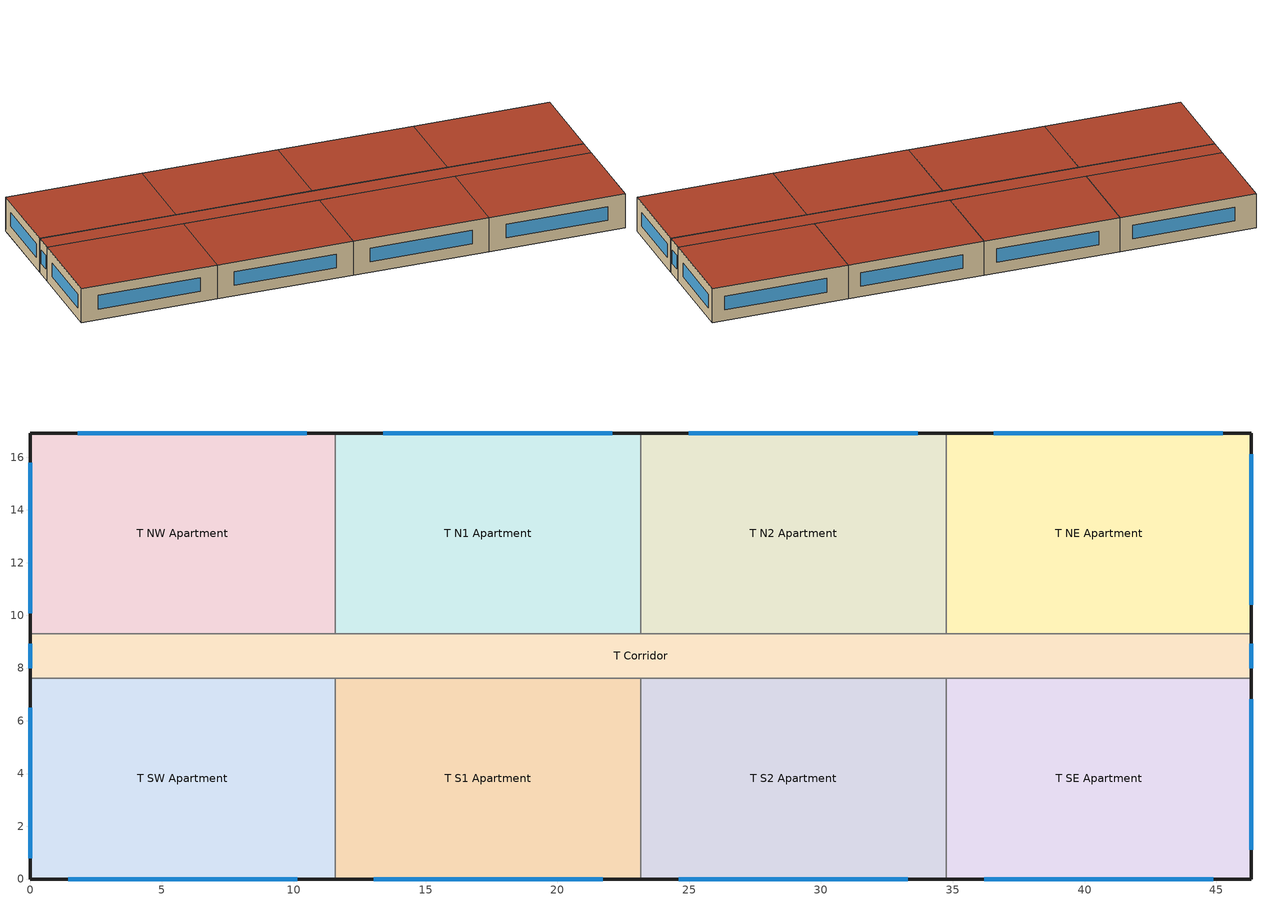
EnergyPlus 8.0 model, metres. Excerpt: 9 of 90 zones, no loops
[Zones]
T SW Apartment
 floor to F9 SW Apartment (int_slab_floor): 0,7.62 11.58,7.62 11.58,0 0,0 z27.43
 wall outside (res_ext_wall): 0,7.62 0,0 11.58,0 z27.43:30.48
 wall to T Corridor (int_wall): 11.58,7.62 0,7.62 z27.43:30.48
 wall to T S1 Apartment (int_wall): 11.58,0 11.58,7.62 z27.43:30.48
 window (Window_U_0.42_SHGC_0.40): 1.45,0 10.13,0 / 0,6.5 0,0.79 z28.38:29.6
 roof outside (res_roof): 11.58,0 11.58,7.62 0,7.62 0,0 z30.48
T NW Apartment
 floor to F9 NW Apartment (int_slab_floor): 0,16.92 11.58,16.92 11.58,9.3 0,9.3 z27.43
 wall outside (res_ext_wall): 11.58,16.92 0,16.92 0,9.3 z27.43:30.48
 wall to T Corridor (int_wall): 0,9.3 11.58,9.3 z27.43:30.48
 wall to T N1 Apartment (int_wall): 11.58,9.3 11.58,16.92 z27.43:30.48
 window (Window_U_0.42_SHGC_0.40): 0,15.8 0,10.08 / 10.5,16.92 1.81,16.92 z28.38:29.6
 roof outside (res_roof): 11.58,9.3 11.58,16.92 0,16.92 0,9.3 z30.48
T SE Apartment
 floor to F9 SE Apartment (int_slab_floor): 34.75,7.62 46.33,7.62 46.33,0 34.75,0 z27.43
 wall outside (res_ext_wall): 34.75,0 46.33,0 46.33,7.62 z27.43:30.48
 wall to T Corridor (int_wall): 46.33,7.62 34.75,7.62 z27.43:30.48
 window (Window_U_0.42_SHGC_0.40): 36.19,0 44.88,0 / 46.33,1.1 46.33,6.81 z28.38:29.6
 roof outside (res_roof): 46.33,0 46.33,7.62 34.75,7.62 34.75,0 z30.48
T NE Apartment
 floor to F9 NE Apartment (int_slab_floor): 34.75,16.92 46.33,16.92 46.33,9.3 34.75,9.3 z27.43
 wall outside (res_ext_wall): 46.33,9.3 46.33,16.92 34.75,16.92 z27.43:30.48
 wall to T Corridor (int_wall): 34.75,9.3 46.33,9.3 z27.43:30.48
 window (Window_U_0.42_SHGC_0.40): 45.25,16.92 36.56,16.92 / 46.33,10.4 46.33,16.11 z28.38:29.6
 roof outside (res_roof): 46.33,9.3 46.33,16.92 34.75,16.92 34.75,9.3 z30.48
T N1 Apartment
 floor to F9 N1 Apartment (int_slab_floor): 11.58,16.92 23.16,16.92 23.16,9.3 11.58,9.3 z27.43
 wall outside (res_ext_wall): 23.16,16.92 11.58,16.92 z27.43:30.48
 wall to T Corridor (int_wall): 11.58,9.3 23.16,9.3 z27.43:30.48
 wall to T N2 Apartment (int_wall): 23.16,9.3 23.16,16.92 z27.43:30.48
 window (Window_U_0.42_SHGC_0.40): 22.08,16.92 13.4,16.92 z28.38:29.6
 roof outside (res_roof): 23.16,9.3 23.16,16.92 11.58,16.92 11.58,9.3 z30.48
T N2 Apartment
 floor to F9 N2 Apartment (int_slab_floor): 23.16,16.92 34.75,16.92 34.75,9.3 23.16,9.3 z27.43
 wall outside (res_ext_wall): 34.75,16.92 23.16,16.92 z27.43:30.48
 wall to T Corridor (int_wall): 23.16,9.3 34.75,9.3 z27.43:30.48
 wall to T NE Apartment (int_wall): 34.75,9.3 34.75,16.92 z27.43:30.48
 window (Window_U_0.42_SHGC_0.40): 33.66,16.92 24.98,16.92 z28.38:29.6
 roof outside (res_roof): 34.75,9.3 34.75,16.92 23.16,16.92 23.16,9.3 z30.48
T S1 Apartment
 floor to F9 S1 Apartment (int_slab_floor): 11.58,7.62 23.16,7.62 23.16,0 11.58,0 z27.43
 wall outside (res_ext_wall): 11.58,0 23.16,0 z27.43:30.48
 wall to T Corridor (int_wall): 23.16,7.62 11.58,7.62 z27.43:30.48
 wall to T S2 Apartment (int_wall): 23.16,0 23.16,7.62 z27.43:30.48
 window (Window_U_0.42_SHGC_0.40): 13.03,0 21.72,0 z28.38:29.6
 roof outside (res_roof): 23.16,0 23.16,7.62 11.58,7.62 11.58,0 z30.48
T S2 Apartment
 floor to F9 S2 Apartment (int_slab_floor): 23.16,7.62 34.75,7.62 34.75,0 23.16,0 z27.43
 wall outside (res_ext_wall): 23.16,0 34.75,0 z27.43:30.48
 wall to T Corridor (int_wall): 34.75,7.62 23.16,7.62 z27.43:30.48
 wall to T SE Apartment (int_wall): 34.75,0 34.75,7.62 z27.43:30.48
 window (Window_U_0.42_SHGC_0.40): 24.61,0 33.3,0 z28.38:29.6
 roof outside (res_roof): 34.75,0 34.75,7.62 23.16,7.62 23.16,0 z30.48
T Corridor
 floor to F9 Corridor (int_slab_floor): 0,9.3 46.33,9.3 46.33,7.62 0,7.62 z27.43
 wall outside (res_ext_wall): 0,9.3 0,7.62 / 46.33,7.62 46.33,9.3 z27.43:30.48
 window (Window_U_0.42_SHGC_0.40): 0,8.91 0,8 / 46.33,8 46.33,8.91 z28.38:29.6
 roof outside (res_roof): 46.33,7.62 46.33,9.3 0,9.3 0,7.62 z30.48
[Building]
High-Rise Apartment: North Axis {deg}=0; Terrain=City; Loads Convergence Tolerance Value=0.04; Temperature Convergence Tolerance Value {deltaC}=0.2; Solar Distribution=FullInteriorAndExterior; Maximum Number of Warmup Days=25; Minimum Number of Warmup Days=6
[Site:Location]
Site:Location=Albuquerque Intl Arpt  Isis_NM_USA Design_Conditions; Latitude {N+ S-}=35.04; Longitude {W- E+}=-106.62; Time Zone Relative to GMT {GMT+/-}=-7; Elevation {m}=1619
[SizingPeriod:DesignDay] Day of Month=21; Dry-Bulb Temperature Range Modifier Type=DefaultMultipliers; Humidity Condition Type=Wetbulb; Barometric Pressure {Pa}=83328; Rain {Yes/No}=No; Snow on ground {Yes/No}=No; Daylight Savings Time Indicator=No
Name | Month | Day Type | Maximum Dry-Bulb Temperature {C} | Daily Dry-Bulb Temperature Range {C} | Wetbulb at Maximum Dry-Bulb {C} | Wind Speed {m/s} design conditions vs. traditional 6.71 m/s (15 mph) | Wind Direction {Degrees; N=0, S=180} | Solar Model Indicator | Clearness {0.0 to 1.1} | Wind Speed {m/s} design conditions vs. traditional 3.35 m/s (7mph) | ASHRAE Clear Sky Optical Depth for Beam Irradiance (taub) | ASHRAE Clear Sky Optical Depth for Diffuse Irradiance (taud)
Albuquerque Intl Arpt  Isis Ann Htg 99.6% Condns DB | 12 | WinterDesignDay | -7.9 | 0 | -7.9 | 3.2 | 0 | ASHRAEClearSky | 0
Albuquerque Intl Arpt  Isis Ann Clg .4% Condns DB=>MWB | 7 | SummerDesignDay | 35.1 | 13.5 | 15.7 |  | 220 | ASHRAETau |  | 4.4 | 0.463 | 1.887
[Site:GroundTemperature:BuildingSurface]
20.43, 20.4, 20.43, 20.49, 20.63, 22.88, 23.32, 23.43, 23.44, 21.2, 20.77, 20.57
[Site:WaterMainsTemperature]
Calculation Method=CORRELATION; Annual Average Outdoor Air Temperature {C},=13.23; Maximum Difference In Monthly Average Outdoor Air Temperatures {deltaC}=23.99
[Material]
Name | Roughness | Thickness {m} | Conductivity {W/m-K} | Density {kg/m3} | Specific Heat {J/kg-K} | Thermal Absorptance | Solar Absorptance | Visible Absorptance | Absorptance:Thermal | Absorptance:Solar | Absorptance:Visible
Std Wood 6inch | MediumSmooth | 0.15 | 0.12 | 540 | 1210 | 0.9 | 0.7 | 0.7
F07 25mm stucco | Smooth | 0.0254 | 0.72 | 1856 | 840 | 0.9 | 0.7 | 0.7
F08 Metal surface | Smooth | 0.0008 | 45.28 | 7824 | 500
F13 Built-up roofing | Rough | 0.0095 | 0.16 | 1120 | 1460 |  |  |  | 0.9 | 0.7
G01 13mm gypsum board | Smooth | 0.0127 | 0.16 | 800 | 1090 |  |  |  | 0.9 | 0.7 | 0.5
G01 16mm gypsum board | MediumSmooth | 0.0159 | 0.16 | 800 | 1090
100mm Normalweight concrete floor | MediumRough | 0.1016 | 2.31 | 2322 | 832
[Material:NoMass]
CP02 CARPET PAD: VeryRough, 0.21648, 0.9, 0.7, 0.8
Res_Roof_Insulation: MediumSmooth, 5.30668, 0.9, 0.7, 0.7
Res_Exterior_Wall_Insulation: MediumSmooth, 2.368, 0.9, 0.7, 0.7
[Construction]
InteriorFurnishings: Std Wood 6inch
int_wall: G01 13mm gypsum board, G01 13mm gypsum board
int_slab_floor: 100mm Normalweight concrete floor, CP02 CARPET PAD
res_roof: F13 Built-up roofing, Res_Roof_Insulation, F08 Metal surface
res_ext_wall: F07 25mm stucco, G01 16mm gypsum board, Res_Exterior_Wall_Insulation, G01 16mm gypsum board
Window_U_0.42_SHGC_0.40: LoE TINT 6MM, AIR 6MM, CLEAR 6MM
[WindowMaterial:Glazing]
CLEAR 6MM: SpectralAverage, 0.006, 0.775, 0.071, 0.071, 0.881, 0.08, 0.08, 0, 0.84, 0.84, 0.9
LoE TINT 6MM: SpectralAverage, , .006, .36, .093, .2, .5, .035, .054, 0, .84, .1, .9
[WindowMaterial:Gas]
AIR 6MM: Gas Type=Air; Thickness {m}=0.0063
[Zone] Type=1; Multiplier=1; Ceiling Height {m}=-9999; Volume {m3}=autocalculate; Floor Area {m2}=autocalculate; Part of Total Floor Area=Yes
T SW Apartment; T NW Apartment; T SE Apartment; T NE Apartment; T N1 Apartment; T N2 Apartment; T S1 Apartment; T S2 Apartment; T Corridor
[InternalMass] Construction=InteriorFurnishings; Surface Area {m2}=88.2493
Name | Zone
T SW Apartment_InternalMass_1 | T SW Apartment
T NW Apartment_InternalMass_1 | T NW Apartment
T SE Apartment_InternalMass_1 | T SE Apartment
T NE Apartment_InternalMass_1 | T NE Apartment
T N1 Apartment_InternalMass_1 | T N1 Apartment
T N2 Apartment_InternalMass_1 | T N2 Apartment
T S1 Apartment_InternalMass_1 | T S1 Apartment
T S2 Apartment_InternalMass_1 | T S2 Apartment
[People] Number of People Schedule=OCC_APT_SCH; Number of People Calculation Method=People; Number of People=2.5; Fraction Radiant=0.3; Sensible Heat Fraction=AUTOCALCULATE; Activity Level Schedule=Activity Schedule
Name | Zone or ZoneList
T SW Apartment People | T SW Apartment
T NW Apartment People | T NW Apartment
T SE Apartment People | T SE Apartment
T NE Apartment People | T NE Apartment
T N1 Apartment People | T N1 Apartment
T N2 Apartment People | T N2 Apartment
T S1 Apartment People | T S1 Apartment
T S2 Apartment People | T S2 Apartment
[Lights] Design Level Calculation Method=Watts/Area; Return Air Fraction=0; Fraction Radiant=0.6; Fraction Visible=0.2; Fraction Replaceable=1; Return Air Fraction Calculated from Plenum Temperature=No
Name | Zone or ZoneList | Schedule | Watts per Zone Floor Area {W/m2},
T SW Apartment_Lights_hardwired | T SW Apartment | LTG_APT_SCH | 3.87501
T NW Apartment_Lights_hardwired | T NW Apartment | LTG_APT_SCH | 3.87501
T SE Apartment_Lights_hardwired | T SE Apartment | LTG_APT_SCH | 3.87501
T NE Apartment_Lights_hardwired | T NE Apartment | LTG_APT_SCH | 3.87501
T N1 Apartment_Lights_hardwired | T N1 Apartment | LTG_APT_SCH | 3.87501
T N2 Apartment_Lights_hardwired | T N2 Apartment | LTG_APT_SCH | 3.87501
T S1 Apartment_Lights_hardwired | T S1 Apartment | LTG_APT_SCH | 3.87501
T S2 Apartment_Lights_hardwired | T S2 Apartment | LTG_APT_SCH | 3.87501
T Corridor_Lights_hardwired | T Corridor | LTG_COR_SCH | 8.52502
T SW Apartment_Lights_plugin | T SW Apartment | LTG_APT_SCH | 0.968752
T NW Apartment_Lights_plugin | T NW Apartment | LTG_APT_SCH | 0.968752
T SE Apartment_Lights_plugin | T SE Apartment | LTG_APT_SCH | 0.968752
T NE Apartment_Lights_plugin | T NE Apartment | LTG_APT_SCH | 0.968752
T N1 Apartment_Lights_plugin | T N1 Apartment | LTG_APT_SCH | 0.968752
T N2 Apartment_Lights_plugin | T N2 Apartment | LTG_APT_SCH | 0.968752
T S1 Apartment_Lights_plugin | T S1 Apartment | LTG_APT_SCH | 0.968752
T S2 Apartment_Lights_plugin | T S2 Apartment | LTG_APT_SCH | 0.968752
[ElectricEquipment] Fraction Latent=0
Name | Zone or ZoneList | Schedule | Design Level Calculation Method | Watts per Zone Floor Area {W/m2} | Fraction Radiant | Fraction Lost | Design Level {W}
T SW Apartment_Plug_TSW_Equip | T SW Apartment | EQP_APT_SCH | Watts/Area | 6.67 | 0.5 | 0
T NW Apartment_Plug_TNW_Equip | T NW Apartment | EQP_APT_SCH | Watts/Area | 6.67 | 0.5 | 0
T SE Apartment_Plug_TSE_Equip | T SE Apartment | EQP_APT_SCH | Watts/Area | 6.67 | 0.5 | 0
T NE Apartment_Plug_TNE_Equip | T NE Apartment | EQP_APT_SCH | Watts/Area | 6.67 | 0.5 | 0
T N1 Apartment_Plug_TN1_Equip | T N1 Apartment | EQP_APT_SCH | Watts/Area | 6.67 | 0.5 | 0
T N2 Apartment_Plug_TN2_Equip | T N2 Apartment | EQP_APT_SCH | Watts/Area | 6.67 | 0.5 | 0
T S1 Apartment_Plug_TS1_Equip | T S1 Apartment | EQP_APT_SCH | Watts/Area | 6.67 | 0.5 | 0
T S2 Apartment_Plug_TS2_Equip | T S2 Apartment | EQP_APT_SCH | Watts/Area | 6.67 | 0.5 | 0
T Corridor_Elevators_Equip | T Corridor | BLDG_ELEVATORS | EquipmentLevel |  | 0 | 0.95 | 20370
Elevators_Lights_Fan | T Corridor | ELEV_LIGHT_FAN_SCH_ADD_DF | EquipmentLevel |  | 0 | 0.95 | 63
[ZoneInfiltration:DesignFlowRate] Schedule=INF_APT_SCH; Design Flow Rate Calculation Method=Flow/ExteriorArea; Constant Term Coefficient=0; Temperature Term Coefficient=0; Velocity Term Coefficient=0.224; Velocity Squared Term Coefficient=0
Name | Zone or ZoneList | Flow per Exterior Surface Area {m3/s-m2},
T SW Apartment_Infiltration | T SW Apartment | 0.000226844
T NW Apartment_Infiltration | T NW Apartment | 0.000226844
T SE Apartment_Infiltration | T SE Apartment | 0.000226844
T NE Apartment_Infiltration | T NE Apartment | 0.000226844
T N1 Apartment_Infiltration | T N1 Apartment | 0.000162552
T N2 Apartment_Infiltration | T N2 Apartment | 0.000162552
T S1 Apartment_Infiltration | T S1 Apartment | 0.000162552
T S2 Apartment_Infiltration | T S2 Apartment | 0.000162552
T Corridor_Infiltration | T Corridor | 6.617e-05
[Exterior:Lights]
Facade Lighting: Schedule=Exterior_Lgt_ALWAYS_ON; Design Level {W}=10364; Control Option=AstronomicalClock
[ZoneVentilation:WindandStackOpenArea] Opening Area {m2}=0.1181; Opening Area Fraction Schedule=Sliding_Doors_Ventilation_Availability_SCH; Opening Effectiveness=autocalculate; Height Difference {m}=15.2393; Discharge Coefficient for Opening=autocalculate; Minimum Indoor Temperature {C}=18.89; Maximum Indoor Temperature {C}=25.56; Delta Temperature {deltaC}=-100; Minimum Outdoor Temperature {C}=15.56; Maximum Outdoor Temperature {C}=26.67; Maximum Wind Speed {m/s}=40
Name | Zone | Effective Angle {deg}
T SW Apartment Sliding Door Ventilation | T SW Apartment | 180
T NW Apartment Sliding Door Ventilation | T NW Apartment | 0
T SE Apartment Sliding Door Ventilation | T SE Apartment | 180
T NE Apartment Sliding Door Ventilation | T NE Apartment | 0
T N1 Apartment Sliding Door Ventilation | T N1 Apartment | 0
T N2 Apartment Sliding Door Ventilation | T N2 Apartment | 0
T S1 Apartment Sliding Door Ventilation | T S1 Apartment | 180
T S2 Apartment Sliding Door Ventilation | T S2 Apartment | 180
[Schedule:Compact]
OCC_APT_SCH: Through: 12/31, For: AllDays, Until: 7:00, 1, Until: 8:00, 0.85, Until: 9:00, 0.39, Until: 16:00, 0.25, Until: 17:00, 0.3, Until: 18:00, 0.52, Until: 21:00, 0.87, Until: 24:00, 1
LTG_APT_SCH: Through: 12/31, For: AllDays, Until: 4:00, 0.02, Until: 5:00, 0.06, Until: 6:00, 0.13, Until: 7:00, 0.14, Until: 8:00, 0.13, Until: 9:00, 0.06, Until: 15:00, 0.04, Until: 16:00, 0.07, Until: 17:00, 0.14, Until: 18:00, 0.2, Until: 19:00, 0.27, Until: 21:00, 0.32, Until: 22:00, 0.22, Until: 23:00, 0.12, Until: 24:00, 0.05
LTG_COR_SCH: Through: 12/31, For: AllDays, Until: 24:00, 0.576875
EQP_APT_SCH: Through: 12/31, For: AllDays, Until: 1:00, 0.45, Until: 2:00, 0.41, Until: 3:00, 0.39, Until: 5:00, 0.38, Until: 6:00, 0.43, Until: 7:00, 0.54, Until: 8:00, 0.65, Until: 9:00, 0.66, Until: 10:00, 0.67, Until: 11:00, 0.69, Until: 12:00, 0.7, Until: 13:00, 0.69, Until: 14:00, 0.66, Until: 15:00, 0.65, Until: 16:00, 0.68, Until: 17:00, 0.8, Until: 19:00, 1, Until: 20:00, 0.93, Until: 21:00, 0.89, Until: 22:00, 0.85, Until: 23:00, 0.71, Until: 24:00, 0.58
INF_APT_SCH; Exterior_Lgt_ALWAYS_ON: Through: 12/31, For: AllDays, Until: 24:00, 1
Activity Schedule: Through: 12/31, For: AllDays, Until: 24:00, 95
BLDG_ELEVATORS; ELEV_LIGHT_FAN_SCH_ADD_DF: Through: 12/31, For: WinterDesignDay, Until: 24:00, 0.05, For: SummerDesignDay, Until: 24:00, 0.5, For: Allotherdays, Until: 04:00, 0.05, Until: 05:00, 0.1, Until: 06:00, 0.2, Until: 07:00, 0.4, Until: 09:00, 0.5, Until: 10:00, 0.35, Until: 16:00, 0.15, Until: 17:00, 0.35, Until: 19:00, 0.5, Until: 21:00, 0.4, Until: 22:00, 0.3, Until: 23:00, 0.2, Until: 24:00, 0.1
Sliding_Doors_Ventilation_Availability_SCH: Through: 12/31, For: WinterDesignDay SummerDesignDay, Until: 24:00, 0, For: Allotherdays, Until: 6:00, 0, Until: 22:00, 1, Until: 24:00, 0
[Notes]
frac_ofpk = 0.131
exterior_light_watts = 10364
LPD_apartment_hardwired = 3.8750076
LPD_apartment_plugin = 0.9687519
LPD_office = 11.9479401
LPD_corridor = 8.52501672
economizer_lockout = NoLockout
wlhp_pump_head = 179045.1073
BLDG_ELEVATORS_LIGHTS_FAN_SCH = ELEV_LIGHT_FAN_SCH_ADD_DF
BLDG_ELEVATORS_LIGHTS_FAN_POWER = 63
EQP_OFF_SCH = EQP_OFF_SCH_ADV
pv_surface_area = 0
STD189_overhang = no
ext_lgt_sch = Exterior_Lgt_ALWAYS_ON
AirLoop_Office_DXAC_HeatPump_ERV = No
LTG_SCH_SET = LTG_SET_STD2013
transformer_size = 75000
transformer_eff = 0.98
AirLoop_Office_DXAC_HeatPump_ERV_power = NA
HTGSETP_OFF_SCH = HTGSETP_OFF_SCH_Yes_Optimum
CLGSETP_OFF_SCH = CLGSETP_OFF_SCH_Yes_Optimum
pipe_heat_loss = 2357
skip_EMSprogram = yes
BoilerAM = Yes
OA_BASED_OPTIMUM_START_EMS = yes
Wfile_TMY3 = USA_NM_Albuquerque.Intl.AP.723650_TMY3.epw
vent_setback_flag = 1
receptacle_ctrl_occ_reduction_frac = 0.92575
receptacle_ctrl_unocc_reduction_frac = 0.6625
Site:Location and design-day objects created by:
/tools/bin/ddy2idf /phome/weather/EnergyPlus/tmy3.new/all/USA_NM_Albuquerque.Intl.AP.723650_TMY3.ddy
